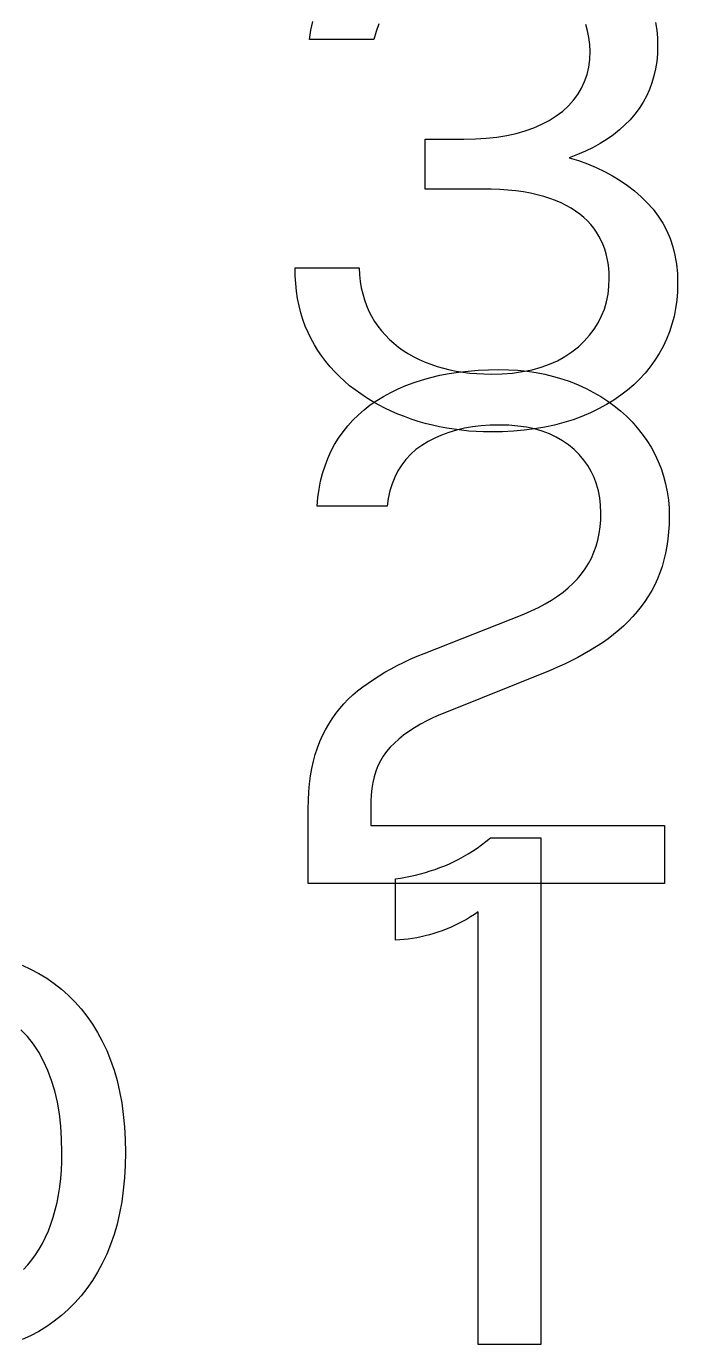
# Model space of a CAD drawing. Header units: millimetres. Extents: x -9.5 to 46, y -0.8 to 34.7.
# Drawn here: x 36.28 to 46, y -0.65 to 19.02 of the extents above; entities that cross this region are included whole.
import ezdxf

# ---------------------------------------------------------------- set-up
doc = ezdxf.new("R2010")
doc.units = ezdxf.units.MM
doc.layers.get('0').update_dxf_attribs({"linetype": 'CONTINUOUS'})

msp = doc.modelspace()

# ---------------------------------------------------------------- linework, layer by layer
for p, q in [((40.527, 18.96), (40.554, 19.092)), ((40.505, 18.822), (40.527, 18.96)), ((41.5, 18.944), (41.465, 18.822)), ((41.542, 19.058), (41.5, 18.944)), ((44.656, 18.951), (44.628, 19.047)), ((44.677, 18.851), (44.656, 18.951)), ((45.671, 19.074), (45.688, 18.961)), ((45.688, 18.961), (45.698, 18.845)), ((41.465, 18.822), (40.505, 18.822)), ((41.465, 18.822), (41.465, 18.822)), ((44.689, 18.748), (44.677, 18.851)), ((44.693, 18.642), (44.689, 18.748)), ((45.698, 18.845), (45.701, 18.726)), ((45.701, 18.726), (45.698, 18.609)), ((45.701, 18.726), (45.701, 18.726)), ((44.673, 18.408), (44.688, 18.522)), ((44.688, 18.522), (44.693, 18.642)), ((44.693, 18.642), (44.693, 18.642)), ((45.688, 18.495), (45.671, 18.385)), ((45.698, 18.609), (45.688, 18.495)), ((44.612, 18.195), (44.648, 18.299)), ((44.648, 18.299), (44.673, 18.408)), ((45.671, 18.385), (45.647, 18.278)), ((44.567, 18.096), (44.612, 18.195)), ((45.616, 18.175), (45.579, 18.075)), ((45.647, 18.278), (45.616, 18.175)), ((44.371, 17.832), (44.446, 17.915)), ((44.446, 17.915), (44.512, 18.003)), ((44.512, 18.003), (44.567, 18.096)), ((45.535, 17.978), (45.484, 17.885)), ((45.579, 18.075), (45.535, 17.978)), ((44.189, 17.682), (44.285, 17.754)), ((44.285, 17.754), (44.371, 17.832)), ((45.362, 17.709), (45.291, 17.626)), ((45.427, 17.795), (45.362, 17.709)), ((45.484, 17.885), (45.427, 17.795)), ((43.853, 17.505), (43.973, 17.557)), ((43.973, 17.557), (44.085, 17.616)), ((44.085, 17.616), (44.189, 17.682)), ((45.214, 17.548), (45.131, 17.473)), ((45.291, 17.626), (45.214, 17.548)), ((42.233, 16.59), (42.233, 17.334)), ((42.233, 17.334), (42.809, 17.334)), ((42.809, 17.334), (42.981, 17.338)), ((42.981, 17.338), (43.145, 17.348)), ((43.145, 17.348), (43.301, 17.365)), ((43.301, 17.365), (43.45, 17.39)), ((43.45, 17.39), (43.592, 17.421)), ((43.592, 17.421), (43.726, 17.459)), ((43.726, 17.459), (43.853, 17.505)), ((44.947, 17.335), (44.846, 17.272)), ((45.042, 17.402), (44.947, 17.335)), ((45.131, 17.473), (45.042, 17.402)), ((44.626, 17.157), (44.506, 17.106)), ((44.739, 17.212), (44.626, 17.157)), ((44.846, 17.272), (44.739, 17.212)), ((44.506, 17.106), (44.381, 17.058)), ((44.381, 17.058), (44.381, 17.058)), ((44.381, 17.058), (44.521, 17.015)), ((44.521, 17.015), (44.656, 16.966)), ((44.656, 16.966), (44.786, 16.912)), ((44.786, 16.912), (44.911, 16.853)), ((44.911, 16.853), (45.03, 16.788)), ((45.03, 16.788), (45.144, 16.718)), ((43.085, 16.59), (42.233, 16.59)), ((43.218, 16.588), (43.085, 16.59)), ((43.085, 16.59), (43.085, 16.59)), ((43.346, 16.583), (43.218, 16.588)), ((43.468, 16.575), (43.346, 16.583)), ((43.586, 16.563), (43.468, 16.575)), ((43.698, 16.547), (43.586, 16.563)), ((43.805, 16.529), (43.698, 16.547)), ((43.906, 16.506), (43.805, 16.529)), ((45.144, 16.718), (45.253, 16.643)), ((45.253, 16.643), (45.356, 16.563)), ((45.356, 16.563), (45.455, 16.477)), ((44.003, 16.481), (43.906, 16.506)), ((44.094, 16.452), (44.003, 16.481)), ((44.18, 16.419), (44.094, 16.452)), ((44.261, 16.384), (44.18, 16.419)), ((44.338, 16.346), (44.261, 16.384)), ((44.41, 16.305), (44.338, 16.346)), ((45.455, 16.477), (45.548, 16.386)), ((45.548, 16.386), (45.634, 16.29)), ((44.478, 16.262), (44.41, 16.305)), ((44.541, 16.216), (44.478, 16.262)), ((44.6, 16.168), (44.541, 16.216)), ((44.654, 16.117), (44.6, 16.168)), ((45.634, 16.29), (45.711, 16.188)), ((45.711, 16.188), (45.779, 16.082)), ((44.703, 16.063), (44.654, 16.117)), ((44.748, 16.007), (44.703, 16.063)), ((44.789, 15.948), (44.748, 16.007)), ((44.826, 15.887), (44.789, 15.948)), ((45.779, 16.082), (45.838, 15.97)), ((45.838, 15.97), (45.888, 15.852)), ((44.858, 15.825), (44.826, 15.887)), ((44.887, 15.76), (44.858, 15.825)), ((44.912, 15.694), (44.887, 15.76)), ((45.888, 15.852), (45.929, 15.73)), ((44.933, 15.626), (44.912, 15.694)), ((44.95, 15.556), (44.933, 15.626)), ((44.964, 15.484), (44.95, 15.556)), ((45.929, 15.73), (45.96, 15.602)), ((45.96, 15.602), (45.983, 15.468)), ((40.292, 15.296), (40.289, 15.414)), ((40.289, 15.414), (40.289, 15.414)), ((40.289, 15.414), (41.249, 15.414)), ((41.249, 15.414), (41.254, 15.313)), ((44.973, 15.411), (44.964, 15.484)), ((44.979, 15.335), (44.973, 15.411)), ((45.983, 15.468), (45.997, 15.33)), ((40.299, 15.18), (40.292, 15.296)), ((40.311, 15.067), (40.299, 15.18)), ((41.254, 15.313), (41.264, 15.214)), ((41.264, 15.214), (41.279, 15.119)), ((44.976, 15.138), (44.981, 15.258)), ((44.981, 15.258), (44.979, 15.335)), ((44.981, 15.258), (44.981, 15.258)), ((45.997, 15.33), (46.001, 15.186)), ((46.001, 15.186), (45.998, 15.058)), ((46.001, 15.186), (46.001, 15.186)), ((40.328, 14.957), (40.311, 15.067)), ((40.349, 14.85), (40.328, 14.957)), ((41.279, 15.119), (41.299, 15.027)), ((41.299, 15.027), (41.324, 14.939)), ((44.94, 14.909), (44.963, 15.022)), ((44.963, 15.022), (44.976, 15.138)), ((45.998, 15.058), (45.988, 14.933)), ((40.376, 14.746), (40.349, 14.85)), ((41.324, 14.939), (41.354, 14.853)), ((41.354, 14.853), (41.389, 14.771)), ((41.389, 14.771), (41.43, 14.692)), ((44.866, 14.697), (44.907, 14.801)), ((44.907, 14.801), (44.94, 14.909)), ((45.971, 14.811), (45.947, 14.691)), ((45.988, 14.933), (45.971, 14.811)), ((40.407, 14.645), (40.376, 14.746)), ((40.443, 14.546), (40.407, 14.645)), ((41.43, 14.692), (41.475, 14.617)), ((41.475, 14.617), (41.525, 14.544)), ((44.755, 14.501), (44.815, 14.597)), ((44.815, 14.597), (44.866, 14.697)), ((45.916, 14.575), (45.879, 14.461)), ((45.947, 14.691), (45.916, 14.575)), ((40.484, 14.451), (40.443, 14.546)), ((40.529, 14.358), (40.484, 14.451)), ((41.525, 14.544), (41.58, 14.475)), ((41.58, 14.475), (41.638, 14.41)), ((41.638, 14.41), (41.699, 14.347)), ((44.607, 14.322), (44.685, 14.41)), ((44.685, 14.41), (44.755, 14.501)), ((45.879, 14.461), (45.835, 14.351)), ((40.579, 14.268), (40.529, 14.358)), ((40.632, 14.182), (40.579, 14.268)), ((40.689, 14.098), (40.632, 14.182)), ((41.699, 14.347), (41.765, 14.289)), ((41.765, 14.289), (41.833, 14.234)), ((41.833, 14.234), (41.906, 14.182)), ((41.906, 14.182), (41.981, 14.134)), ((44.423, 14.161), (44.519, 14.238)), ((44.519, 14.238), (44.607, 14.322)), ((45.784, 14.243), (45.727, 14.139)), ((45.835, 14.351), (45.784, 14.243)), ((40.749, 14.017), (40.689, 14.098)), ((40.813, 13.939), (40.749, 14.017)), ((41.981, 14.134), (42.061, 14.089)), ((42.061, 14.089), (42.144, 14.048)), ((42.144, 14.048), (42.23, 14.01)), ((42.23, 14.01), (42.319, 13.976)), ((42.319, 13.976), (42.411, 13.945)), ((43.963, 13.932), (44.089, 13.977)), ((44.089, 13.977), (44.208, 14.03)), ((44.208, 14.03), (44.319, 14.091)), ((44.319, 14.091), (44.423, 14.161)), ((45.662, 14.037), (45.591, 13.939)), ((45.727, 14.139), (45.662, 14.037)), ((40.881, 13.864), (40.813, 13.939)), ((40.952, 13.792), (40.881, 13.864)), ((41.026, 13.723), (40.952, 13.792)), ((42.191, 13.746), (42.319, 13.781)), ((42.319, 13.781), (42.452, 13.812)), ((42.411, 13.945), (42.504, 13.918)), ((42.452, 13.812), (42.589, 13.838)), ((42.504, 13.918), (42.6, 13.895)), ((42.589, 13.838), (42.729, 13.859)), ((42.6, 13.895), (42.697, 13.875)), ((42.697, 13.875), (42.797, 13.859)), ((42.729, 13.859), (42.874, 13.876)), ((42.797, 13.859), (42.899, 13.846)), ((42.874, 13.876), (43.022, 13.888)), ((42.899, 13.846), (43.003, 13.837)), ((43.003, 13.837), (43.109, 13.832)), ((43.022, 13.888), (43.175, 13.895)), ((43.109, 13.832), (43.217, 13.83)), ((43.175, 13.895), (43.331, 13.897)), ((43.217, 13.83), (43.381, 13.834)), ((43.217, 13.83), (43.217, 13.83)), ((43.331, 13.897), (43.331, 13.897)), ((43.331, 13.897), (43.475, 13.894)), ((43.381, 13.834), (43.538, 13.846)), ((43.475, 13.894), (43.616, 13.886)), ((43.538, 13.846), (43.687, 13.867)), ((43.616, 13.886), (43.753, 13.872)), ((43.687, 13.867), (43.829, 13.895)), ((43.753, 13.872), (43.888, 13.852)), ((43.829, 13.895), (43.963, 13.932)), ((43.888, 13.852), (44.02, 13.827)), ((44.02, 13.827), (44.148, 13.796)), ((44.148, 13.796), (44.274, 13.759)), ((45.515, 13.845), (45.433, 13.756)), ((45.591, 13.939), (45.515, 13.845)), ((41.104, 13.656), (41.026, 13.723)), ((41.186, 13.593), (41.104, 13.656)), ((41.271, 13.533), (41.186, 13.593)), ((41.717, 13.557), (41.829, 13.611)), ((41.829, 13.611), (41.945, 13.66)), ((41.945, 13.66), (42.066, 13.705)), ((42.066, 13.705), (42.191, 13.746)), ((44.274, 13.759), (44.397, 13.717)), ((44.397, 13.717), (44.516, 13.669)), ((44.516, 13.669), (44.633, 13.615)), ((44.633, 13.615), (44.746, 13.557)), ((45.252, 13.59), (45.153, 13.514)), ((45.345, 13.671), (45.252, 13.59)), ((45.433, 13.756), (45.345, 13.671)), ((41.357, 13.476), (41.271, 13.533)), ((41.446, 13.421), (41.357, 13.476)), ((41.413, 13.369), (41.51, 13.436)), ((41.537, 13.37), (41.446, 13.421)), ((41.51, 13.436), (41.611, 13.498)), ((41.611, 13.498), (41.717, 13.557)), ((44.746, 13.557), (44.854, 13.494)), ((44.854, 13.494), (44.957, 13.427)), ((45.048, 13.442), (44.937, 13.374)), ((44.957, 13.427), (45.055, 13.356)), ((45.153, 13.514), (45.048, 13.442)), ((41.154, 13.141), (41.236, 13.221)), ((41.236, 13.221), (41.322, 13.297)), ((41.322, 13.297), (41.413, 13.369)), ((41.63, 13.322), (41.537, 13.37)), ((41.725, 13.276), (41.63, 13.322)), ((41.823, 13.234), (41.725, 13.276)), ((41.922, 13.195), (41.823, 13.234)), ((42.024, 13.158), (41.922, 13.195)), ((44.572, 13.197), (44.44, 13.149)), ((44.699, 13.251), (44.572, 13.197)), ((44.821, 13.31), (44.699, 13.251)), ((44.937, 13.374), (44.821, 13.31)), ((45.055, 13.356), (45.148, 13.28)), ((45.148, 13.28), (45.237, 13.2)), ((45.237, 13.2), (45.32, 13.116)), ((41.006, 12.967), (41.078, 13.056)), ((41.078, 13.056), (41.154, 13.141)), ((42.128, 13.125), (42.024, 13.158)), ((42.233, 13.095), (42.128, 13.125)), ((42.34, 13.068), (42.233, 13.095)), ((42.447, 13.044), (42.34, 13.068)), ((42.554, 13.023), (42.447, 13.044)), ((42.663, 13.006), (42.554, 13.023)), ((42.699, 12.994), (42.585, 12.96)), ((42.772, 12.992), (42.663, 13.006)), ((42.818, 13.021), (42.699, 12.994)), ((42.882, 12.98), (42.772, 12.992)), ((42.941, 13.042), (42.818, 13.021)), ((43.07, 13.057), (42.941, 13.042)), ((43.204, 13.066), (43.07, 13.057)), ((43.343, 13.069), (43.204, 13.066)), ((43.483, 13.066), (43.343, 13.069)), ((43.343, 13.069), (43.343, 13.069)), ((43.616, 13.055), (43.483, 13.066)), ((43.711, 12.992), (43.551, 12.978)), ((43.743, 13.036), (43.616, 13.055)), ((43.866, 13.012), (43.711, 12.992)), ((43.864, 13.011), (43.743, 13.036)), ((43.978, 12.978), (43.864, 13.011)), ((44.017, 13.037), (43.866, 13.012)), ((44.162, 13.069), (44.017, 13.037)), ((44.304, 13.106), (44.162, 13.069)), ((44.44, 13.149), (44.304, 13.106)), ((45.32, 13.116), (45.399, 13.028)), ((45.399, 13.028), (45.473, 12.935)), ((40.88, 12.777), (40.94, 12.874)), ((40.94, 12.874), (41.006, 12.967)), ((42.275, 12.824), (42.182, 12.766)), ((42.374, 12.875), (42.275, 12.824)), ((42.477, 12.921), (42.374, 12.875)), ((42.585, 12.96), (42.477, 12.921)), ((42.993, 12.973), (42.882, 12.98)), ((43.105, 12.968), (42.993, 12.973)), ((43.217, 12.966), (43.105, 12.968)), ((43.386, 12.969), (43.217, 12.966)), ((43.217, 12.966), (43.217, 12.966)), ((43.217, 12.966), (43.217, 12.966)), ((43.551, 12.978), (43.386, 12.969)), ((44.087, 12.938), (43.978, 12.978)), ((44.188, 12.89), (44.087, 12.938)), ((44.284, 12.835), (44.188, 12.89)), ((44.373, 12.773), (44.284, 12.835)), ((45.473, 12.935), (45.542, 12.838)), ((45.542, 12.838), (45.605, 12.738)), ((40.779, 12.571), (40.826, 12.676)), ((40.826, 12.676), (40.88, 12.777)), ((42.016, 12.633), (41.945, 12.557)), ((42.095, 12.703), (42.016, 12.633)), ((42.182, 12.766), (42.095, 12.703)), ((44.456, 12.703), (44.373, 12.773)), ((44.532, 12.628), (44.456, 12.703)), ((44.6, 12.548), (44.532, 12.628)), ((45.605, 12.738), (45.662, 12.634)), ((45.662, 12.634), (45.712, 12.528)), ((40.701, 12.349), (40.737, 12.462)), ((40.737, 12.462), (40.779, 12.571)), ((41.882, 12.475), (41.826, 12.388)), ((41.945, 12.557), (41.882, 12.475)), ((44.66, 12.465), (44.6, 12.548)), ((44.711, 12.377), (44.66, 12.465)), ((45.712, 12.528), (45.755, 12.419)), ((45.755, 12.419), (45.792, 12.307)), ((40.648, 12.111), (40.672, 12.232)), ((40.672, 12.232), (40.701, 12.349)), ((41.778, 12.294), (41.738, 12.194)), ((41.826, 12.388), (41.778, 12.294)), ((44.755, 12.285), (44.711, 12.377)), ((44.791, 12.188), (44.755, 12.285)), ((45.792, 12.307), (45.822, 12.191)), ((40.631, 11.986), (40.648, 12.111)), ((41.705, 12.088), (41.68, 11.975)), ((41.738, 12.194), (41.705, 12.088)), ((44.819, 12.088), (44.791, 12.188)), ((44.839, 11.983), (44.819, 12.088)), ((45.822, 12.191), (45.845, 12.073)), ((45.845, 12.073), (45.862, 11.952)), ((40.619, 11.857), (40.631, 11.986)), ((41.663, 11.857), (40.619, 11.857)), ((41.68, 11.975), (41.663, 11.857)), ((41.663, 11.857), (41.663, 11.857)), ((44.851, 11.874), (44.839, 11.983)), ((44.855, 11.761), (44.851, 11.874)), ((45.862, 11.952), (45.872, 11.828)), ((45.872, 11.828), (45.875, 11.701)), ((44.844, 11.55), (44.852, 11.654)), ((44.852, 11.654), (44.855, 11.761)), ((44.855, 11.761), (44.855, 11.761)), ((45.875, 11.701), (45.873, 11.586)), ((45.875, 11.701), (45.875, 11.701)), ((44.809, 11.353), (44.829, 11.45)), ((44.829, 11.45), (44.844, 11.55)), ((45.866, 11.474), (45.856, 11.366)), ((45.873, 11.586), (45.866, 11.474)), ((44.751, 11.171), (44.783, 11.26)), ((44.783, 11.26), (44.809, 11.353)), ((45.841, 11.26), (45.821, 11.157)), ((45.856, 11.366), (45.841, 11.26)), ((44.671, 11.003), (44.714, 11.085)), ((44.714, 11.085), (44.751, 11.171)), ((45.797, 11.057), (45.769, 10.96)), ((45.821, 11.157), (45.797, 11.057)), ((44.507, 10.777), (44.567, 10.849)), ((44.567, 10.849), (44.622, 10.924)), ((44.622, 10.924), (44.671, 11.003)), ((45.737, 10.866), (45.7, 10.775)), ((45.769, 10.96), (45.737, 10.866)), ((44.291, 10.578), (44.368, 10.642)), ((44.368, 10.642), (44.44, 10.708)), ((44.44, 10.708), (44.507, 10.777)), ((45.659, 10.687), (45.614, 10.602)), ((45.7, 10.775), (45.659, 10.687)), ((44.023, 10.402), (44.118, 10.458)), ((44.118, 10.458), (44.207, 10.516)), ((44.207, 10.516), (44.291, 10.578)), ((45.513, 10.439), (45.457, 10.361)), ((45.565, 10.519), (45.513, 10.439)), ((45.614, 10.602), (45.565, 10.519)), ((42.215, 9.661), (43.703, 10.249)), ((43.703, 10.249), (43.815, 10.297)), ((43.815, 10.297), (43.922, 10.348)), ((43.922, 10.348), (44.023, 10.402)), ((45.397, 10.285), (45.334, 10.212)), ((45.457, 10.361), (45.397, 10.285)), ((45.196, 10.073), (45.122, 10.007)), ((45.267, 10.141), (45.196, 10.073)), ((45.334, 10.212), (45.267, 10.141)), ((44.963, 9.882), (44.879, 9.822)), ((45.044, 9.943), (44.963, 9.882)), ((45.122, 10.007), (45.044, 9.943)), ((42.111, 9.619), (42.215, 9.661)), ((42.215, 9.661), (42.215, 9.661)), ((44.608, 9.654), (44.512, 9.601)), ((44.701, 9.708), (44.608, 9.654)), ((44.791, 9.764), (44.701, 9.708)), ((44.879, 9.822), (44.791, 9.764)), ((41.722, 9.432), (41.815, 9.481)), ((41.815, 9.481), (41.911, 9.528)), ((41.911, 9.528), (42.01, 9.574)), ((42.01, 9.574), (42.111, 9.619)), ((44.207, 9.455), (44.099, 9.409)), ((44.312, 9.502), (44.207, 9.455)), ((44.413, 9.551), (44.312, 9.502)), ((44.512, 9.601), (44.413, 9.551)), ((41.379, 9.22), (41.461, 9.275)), ((41.461, 9.275), (41.545, 9.329)), ((41.545, 9.329), (41.632, 9.381)), ((41.632, 9.381), (41.722, 9.432)), ((44.099, 9.409), (42.575, 8.797)), ((44.099, 9.409), (44.099, 9.409)), ((41.152, 9.042), (41.224, 9.104)), ((41.224, 9.104), (41.3, 9.163)), ((41.3, 9.163), (41.379, 9.22)), ((40.957, 8.838), (41.018, 8.909)), ((41.018, 8.909), (41.084, 8.977)), ((41.084, 8.977), (41.152, 9.042)), ((40.792, 8.606), (40.844, 8.687)), ((40.844, 8.687), (40.898, 8.764)), ((40.898, 8.764), (40.957, 8.838)), ((42.255, 8.656), (42.16, 8.605)), ((42.356, 8.705), (42.255, 8.656)), ((42.463, 8.752), (42.356, 8.705)), ((42.575, 8.797), (42.463, 8.752)), ((40.7, 8.437), (40.744, 8.523)), ((40.744, 8.523), (40.792, 8.606)), ((41.988, 8.498), (41.91, 8.442)), ((42.071, 8.553), (41.988, 8.498)), ((42.16, 8.605), (42.071, 8.553)), ((40.623, 8.253), (40.66, 8.348)), ((40.66, 8.348), (40.7, 8.437)), ((41.711, 8.263), (41.656, 8.199)), ((41.772, 8.325), (41.711, 8.263)), ((41.838, 8.384), (41.772, 8.325)), ((41.91, 8.442), (41.838, 8.384)), ((40.564, 8.052), (40.591, 8.155)), ((40.591, 8.155), (40.623, 8.253)), ((41.607, 8.131), (41.564, 8.059)), ((41.656, 8.199), (41.607, 8.131)), ((40.521, 7.834), (40.54, 7.945)), ((40.54, 7.945), (40.564, 8.052)), ((41.495, 7.905), (41.469, 7.822)), ((41.527, 7.984), (41.495, 7.905)), ((41.564, 8.059), (41.527, 7.984)), ((40.496, 7.598), (40.506, 7.718)), ((40.506, 7.718), (40.521, 7.834)), ((41.449, 7.735), (41.435, 7.645)), ((41.469, 7.822), (41.449, 7.735)), ((40.489, 7.474), (40.496, 7.598)), ((41.426, 7.551), (41.423, 7.453)), ((41.435, 7.645), (41.426, 7.551)), ((40.487, 7.345), (40.489, 7.474)), ((40.487, 6.229), (40.487, 7.345)), ((41.423, 7.453), (41.423, 7.453)), ((41.423, 7.453), (41.423, 7.093)), ((41.423, 7.093), (45.803, 7.093)), ((45.803, 7.093), (45.803, 6.229)), ((43.14, 6.856), (43.205, 6.908)), ((43.205, 6.908), (43.205, 6.908)), ((43.205, 6.908), (43.961, 6.908)), ((43.205, 6.908), (43.205, 6.908)), ((43.961, 6.908), (43.961, -0.652)), ((42.873, 6.67), (42.941, 6.713)), ((42.941, 6.713), (43.008, 6.758)), ((43.008, 6.758), (43.074, 6.805)), ((43.074, 6.805), (43.14, 6.856)), ((42.452, 6.467), (42.524, 6.494)), ((42.524, 6.494), (42.595, 6.524)), ((42.595, 6.524), (42.666, 6.557)), ((42.666, 6.557), (42.735, 6.592)), ((42.735, 6.592), (42.804, 6.63)), ((42.804, 6.63), (42.873, 6.67)), ((41.789, 6.296), (41.864, 6.308)), ((41.789, 5.384), (41.789, 6.296)), ((41.864, 6.308), (41.939, 6.322)), ((41.939, 6.322), (42.014, 6.337)), ((42.014, 6.337), (42.088, 6.354)), ((42.088, 6.354), (42.162, 6.373)), ((42.162, 6.373), (42.235, 6.394)), ((42.235, 6.394), (42.308, 6.416)), ((42.308, 6.416), (42.38, 6.44)), ((42.38, 6.44), (42.452, 6.467)), ((45.803, 6.229), (40.487, 6.229)), ((45.803, 6.229), (45.803, 6.229)), ((42.909, 5.729), (42.85, 5.694)), ((42.967, 5.766), (42.909, 5.729)), ((43.025, 5.804), (42.967, 5.766)), ((43.025, -0.652), (43.025, 5.804)), ((42.485, 5.523), (42.422, 5.501)), ((42.547, 5.547), (42.485, 5.523)), ((42.609, 5.573), (42.547, 5.547)), ((42.67, 5.6), (42.609, 5.573)), ((42.73, 5.63), (42.67, 5.6)), ((42.79, 5.661), (42.73, 5.63)), ((42.85, 5.694), (42.79, 5.661)), ((41.853, 5.388), (41.789, 5.384)), ((41.789, 5.384), (41.789, 5.384)), ((41.916, 5.393), (41.853, 5.388)), ((41.98, 5.4), (41.916, 5.393)), ((42.043, 5.409), (41.98, 5.4)), ((42.106, 5.42), (42.043, 5.409)), ((42.17, 5.432), (42.106, 5.42)), ((42.233, 5.447), (42.17, 5.432)), ((42.296, 5.463), (42.233, 5.447)), ((42.359, 5.481), (42.296, 5.463)), ((42.422, 5.501), (42.359, 5.481)), ((36.216, 5.01), (36.342, 4.951)), ((36.342, 4.951), (36.464, 4.886)), ((36.464, 4.886), (36.582, 4.815)), ((36.582, 4.815), (36.695, 4.737)), ((36.695, 4.737), (36.803, 4.652)), ((36.803, 4.652), (36.905, 4.561)), ((36.905, 4.561), (37.003, 4.463)), ((37.003, 4.463), (37.095, 4.358)), ((37.095, 4.358), (37.182, 4.247)), ((37.182, 4.247), (37.264, 4.13)), ((36.294, 3.946), (36.196, 4.046)), ((36.383, 3.833), (36.294, 3.946)), ((37.264, 4.13), (37.341, 4.006)), ((37.341, 4.006), (37.412, 3.875)), ((36.464, 3.711), (36.383, 3.833)), ((37.412, 3.875), (37.478, 3.738)), ((37.478, 3.738), (37.536, 3.595)), ((36.536, 3.58), (36.464, 3.711)), ((36.6, 3.44), (36.536, 3.58)), ((37.536, 3.595), (37.588, 3.445)), ((36.656, 3.291), (36.6, 3.44)), ((37.588, 3.445), (37.633, 3.289)), ((36.703, 3.134), (36.656, 3.291)), ((37.633, 3.289), (37.671, 3.126)), ((36.741, 2.968), (36.703, 3.134)), ((36.771, 2.793), (36.741, 2.968)), ((37.671, 3.126), (37.702, 2.957)), ((37.702, 2.957), (37.726, 2.782)), ((36.792, 2.609), (36.771, 2.793)), ((37.726, 2.782), (37.743, 2.6)), ((36.805, 2.417), (36.792, 2.609)), ((37.743, 2.6), (37.754, 2.411)), ((36.809, 2.216), (36.805, 2.417)), ((37.754, 2.411), (37.757, 2.216)), ((36.807, 2.083), (36.809, 2.216)), ((36.809, 2.216), (36.809, 2.216)), ((37.757, 2.216), (37.754, 2.023)), ((37.757, 2.216), (37.757, 2.216)), ((36.801, 1.953), (36.807, 2.083)), ((37.754, 2.023), (37.743, 1.835)), ((36.777, 1.704), (36.791, 1.826)), ((36.791, 1.826), (36.801, 1.953)), ((37.743, 1.835), (37.726, 1.654)), ((36.737, 1.47), (36.759, 1.585)), ((36.759, 1.585), (36.777, 1.704)), ((37.726, 1.654), (37.702, 1.479)), ((36.711, 1.358), (36.737, 1.47)), ((37.702, 1.479), (37.671, 1.31)), ((36.646, 1.147), (36.68, 1.251)), ((36.68, 1.251), (36.711, 1.358)), ((37.671, 1.31), (37.633, 1.148)), ((36.566, 0.95), (36.608, 1.046)), ((36.608, 1.046), (36.646, 1.147)), ((37.588, 0.992), (37.536, 0.842)), ((37.633, 1.148), (37.588, 0.992)), ((36.47, 0.771), (36.52, 0.859)), ((36.52, 0.859), (36.566, 0.95)), ((37.536, 0.842), (37.478, 0.698)), ((36.299, 0.537), (36.36, 0.611)), ((36.36, 0.611), (36.417, 0.689)), ((36.417, 0.689), (36.47, 0.771)), ((37.478, 0.698), (37.412, 0.56)), ((36.234, 0.468), (36.299, 0.537)), ((37.341, 0.429), (37.264, 0.305)), ((37.412, 0.56), (37.341, 0.429)), ((37.264, 0.305), (37.182, 0.187)), ((37.095, 0.076), (37.003, -0.029)), ((37.182, 0.187), (37.095, 0.076)), ((36.905, -0.127), (36.803, -0.219)), ((37.003, -0.029), (36.905, -0.127)), ((36.582, -0.382), (36.464, -0.454)), ((36.695, -0.304), (36.582, -0.382)), ((36.803, -0.219), (36.695, -0.304)), ((36.342, -0.519), (36.216, -0.577)), ((36.464, -0.454), (36.342, -0.519)), ((43.961, -0.652), (43.025, -0.652))]:
    msp.add_line(p, q)

doc.saveas('drawing.dxf')
